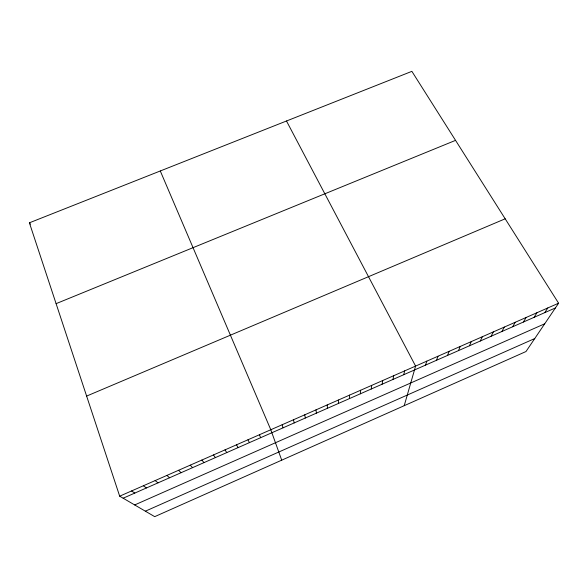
<?xml version="1.0" encoding="UTF-8"?>
<svg xmlns="http://www.w3.org/2000/svg" width="588" height="588" viewBox="0 0 588 588"><rect width="100%" height="100%" fill="white"/><g stroke="black" fill="none" stroke-linecap="round" stroke-linejoin="round"><path stroke-width="0.88" d="M349.397 398.62L349.529 395.129M360.334 393.813L360.628 390.248M371.234 389.013L371.697 385.383M382.097 384.229L382.722 380.532M392.924 379.466L393.717 375.703M403.721 374.71L404.676 370.881M404.221 405.691L415.598 366.081L286.488 120.996M425.536 365.111L426.822 361.15M436.546 360.268L438.001 356.232M447.527 355.431L449.144 351.33M458.471 350.617L460.25 346.45M469.386 345.81L471.326 341.584M480.256 341.025L482.358 336.733M491.098 336.255L493.354 331.897M501.902 331.5L504.32 327.075M512.67 326.759L515.25 322.275M523.401 322.033L526.135 317.483M534.102 317.329L536.991 312.713M544.767 312.632L547.818 307.958M558.6 303.21L525.988 351.536L154.71 516.654L119.68 496.176L29.4 222.808L411.872 71.346L558.6 303.21L119.68 496.176M145.361 511.185L534.764 338.534M123.149 498.205L555.403 307.95M134.681 504.945L544.716 323.79M86.627 396.077L505.188 218.802M56.103 303.651L455.546 140.363M131.543 490.965L134.814 493.075M143.362 485.769L146.441 487.952M155.136 480.594L158.032 482.851M166.874 475.435L169.587 477.765M178.576 470.29L181.104 472.701M190.24 465.159L192.577 467.651M201.86 460.051L204.014 462.616M29.4 222.808L30.444 224.153M213.444 454.958L215.421 457.596M224.991 449.879L226.784 452.591M236.501 444.822L238.111 447.608M247.974 439.78L249.4 442.639M160.289 170.976L270.796 429.74L281.718 460.169M259.404 434.752L260.66 437.685M282.159 424.749L283.056 427.821M293.478 419.773L294.206 422.919M304.76 414.812L305.312 418.024M316.006 409.865L316.388 413.151M327.215 404.941L327.428 408.293M338.394 400.024L338.431 403.449"/></g></svg>
